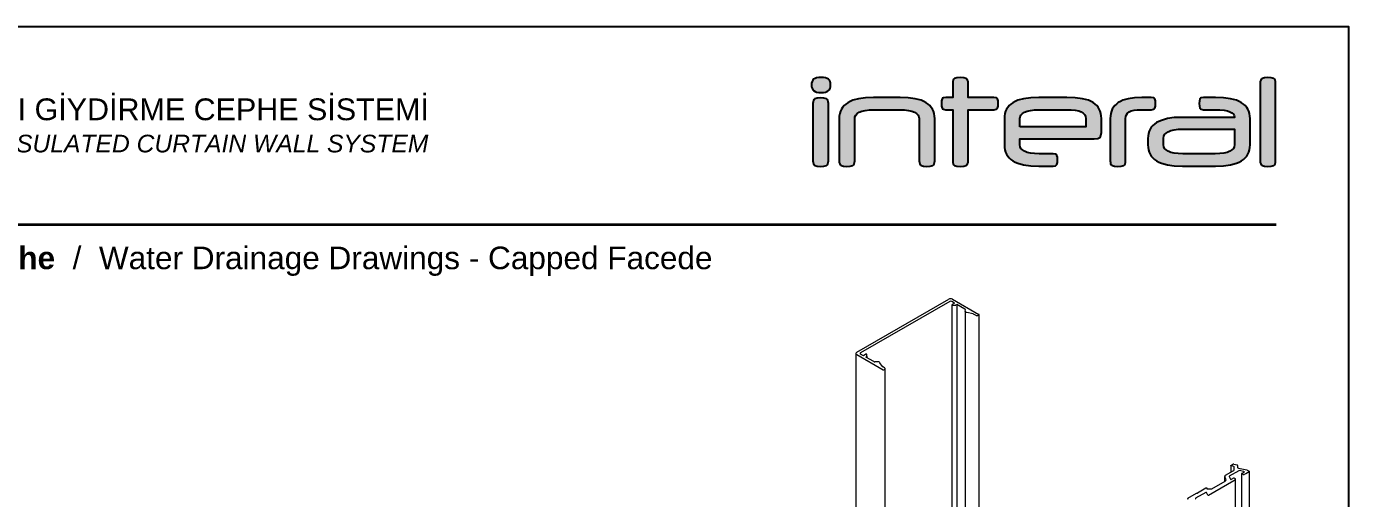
# Model space of a CAD drawing. Header units: millimetres. Extents: x 11061 to 11691, y 1937 to 2234.
# Drawn here: x 11544.6 to 11691, y 2181.5 to 2233.8 of the extents above; entities that cross this region are included whole.
import ezdxf

# ---------------------------------------------------------------- set-up
doc = ezdxf.new("R2010")
doc.units = ezdxf.units.MM
for name, color, linetype in [('ANTET', 7, 'Continuous'), ('PROFIL', 7, 'Continuous'), ('yazı_numara_k', 11, 'Continuous')]:
    doc.layers.add(name, color=color, linetype=linetype)

# ---------------------------------------------------------------- blocks, each defined once
blk = doc.blocks.new('İnteral Logo - 2D')
at = {"layer": 'PROFIL', "ltscale": 10}
h = blk.add_hatch(color=7, dxfattribs=at)
h.paths.add_polyline_path([(2732.47, 1117.8), (2732.47, 1124.16), (2732.45, 1124.34), (2732.41, 1124.48), (2732.35, 1124.6), (2732.25, 1124.67), (2731.98, 1124.76), (2731.61, 1124.79), (2731.23, 1124.76), (2730.97, 1124.67), (2730.87, 1124.6), (2730.81, 1124.48), (2730.77, 1124.34), (2730.76, 1124.16), (2730.76, 1117.8), (2730.77, 1117.62), (2730.81, 1117.48), (2730.87, 1117.36), (2730.97, 1117.29), (2731.23, 1117.2), (2731.61, 1117.17), (2731.98, 1117.2), (2732.25, 1117.29), (2732.35, 1117.36), (2732.41, 1117.48), (2732.45, 1117.62)])
h.paths.add_polyline_path([(2732.72, 1126.21), (2732.71, 1126.41), (2732.66, 1126.58), (2732.58, 1126.73), (2732.47, 1126.84), (2732.33, 1126.93), (2732.15, 1127), (2731.92, 1127.03), (2731.66, 1127.05), (2731.4, 1127.03), (2731.17, 1127), (2730.99, 1126.93), (2730.84, 1126.84), (2730.73, 1126.73), (2730.66, 1126.58), (2730.61, 1126.41), (2730.59, 1126.21), (2730.61, 1126.01), (2730.66, 1125.84), (2730.73, 1125.69), (2730.84, 1125.58), (2730.99, 1125.49), (2731.17, 1125.42), (2731.4, 1125.39), (2731.66, 1125.37), (2731.92, 1125.39), (2732.15, 1125.42), (2732.33, 1125.49), (2732.47, 1125.58), (2732.58, 1125.69), (2732.66, 1125.84), (2732.71, 1126.01)])
for points in [[(2751.25, 1123.85), (2751.27, 1124.15), (2751.25, 1124.44), (2751.18, 1124.66), (2751.13, 1124.74), (2751.04, 1124.79), (2750.79, 1124.84), (2747.94, 1124.84), (2747.94, 1126.41), (2747.93, 1126.59), (2747.89, 1126.74), (2747.82, 1126.85), (2747.73, 1126.92), (2747.46, 1127.02), (2747.08, 1127.05), (2746.7, 1127.02), (2746.44, 1126.92), (2746.35, 1126.85), (2746.28, 1126.74), (2746.24, 1126.59), (2746.23, 1126.41), (2746.23, 1124.84), (2745.46, 1124.84), (2745.21, 1124.79), (2745.12, 1124.74), (2745.06, 1124.66), (2745, 1124.44), (2744.98, 1124.15), (2745, 1123.85), (2745.06, 1123.64), (2745.12, 1123.57), (2745.21, 1123.52), (2745.46, 1123.47), (2746.23, 1123.47), (2746.23, 1117.8), (2746.24, 1117.62), (2746.28, 1117.48), (2746.35, 1117.36), (2746.44, 1117.29), (2746.7, 1117.2), (2747.08, 1117.17), (2747.46, 1117.2), (2747.73, 1117.29), (2747.82, 1117.36), (2747.89, 1117.48), (2747.93, 1117.62), (2747.94, 1117.8), (2747.94, 1123.47), (2750.79, 1123.47), (2751.04, 1123.52), (2751.13, 1123.57), (2751.18, 1123.64)], [(2743.86, 1123.73), (2743.7, 1123.92), (2743.51, 1124.09), (2743.28, 1124.25), (2743.03, 1124.39), (2742.75, 1124.51), (2742.09, 1124.69), (2741.32, 1124.8), (2740.42, 1124.84), (2737.48, 1124.84), (2736.59, 1124.8), (2735.81, 1124.69), (2735.16, 1124.51), (2734.87, 1124.39), (2734.62, 1124.25), (2734.4, 1124.09), (2734.2, 1123.92), (2734.04, 1123.73), (2733.91, 1123.52), (2733.8, 1123.29), (2733.73, 1123.04), (2733.68, 1122.77), (2733.67, 1122.49), (2733.67, 1117.8), (2733.68, 1117.62), (2733.72, 1117.48), (2733.79, 1117.36), (2733.88, 1117.29), (2734.14, 1117.2), (2734.52, 1117.17), (2734.89, 1117.2), (2735.16, 1117.29), (2735.26, 1117.36), (2735.33, 1117.48), (2735.37, 1117.62), (2735.38, 1117.8), (2735.38, 1122.49), (2735.41, 1122.69), (2735.51, 1122.87), (2735.67, 1123.04), (2735.89, 1123.19), (2736.19, 1123.31), (2736.56, 1123.4), (2737.01, 1123.46), (2737.54, 1123.47), (2740.37, 1123.47), (2740.89, 1123.46), (2741.34, 1123.4), (2741.72, 1123.31), (2742.01, 1123.19), (2742.24, 1123.04), (2742.4, 1122.87), (2742.49, 1122.69), (2742.52, 1122.49), (2742.52, 1117.8), (2742.54, 1117.62), (2742.58, 1117.48), (2742.64, 1117.36), (2742.73, 1117.29), (2743, 1117.2), (2743.37, 1117.17), (2743.75, 1117.2), (2744.02, 1117.29), (2744.11, 1117.36), (2744.18, 1117.48), (2744.22, 1117.62), (2744.24, 1117.8), (2744.24, 1122.49), (2744.22, 1122.77), (2744.18, 1123.04), (2744.1, 1123.29), (2744, 1123.52)], [(2768.68, 1123.85), (2768.7, 1124.15), (2768.68, 1124.44), (2768.61, 1124.66), (2768.55, 1124.74), (2768.47, 1124.79), (2768.21, 1124.84), (2767.16, 1124.84), (2766.36, 1124.8), (2765.67, 1124.69), (2765.07, 1124.51), (2764.81, 1124.39), (2764.57, 1124.26), (2764.36, 1124.1), (2764.18, 1123.93), (2764.02, 1123.74), (2763.9, 1123.53), (2763.8, 1123.3), (2763.73, 1123.05), (2763.69, 1122.79), (2763.67, 1122.5), (2763.67, 1117.8), (2763.69, 1117.62), (2763.72, 1117.48), (2763.79, 1117.36), (2763.88, 1117.29), (2764.15, 1117.2), (2764.52, 1117.17), (2764.9, 1117.2), (2765.17, 1117.29), (2765.26, 1117.36), (2765.33, 1117.48), (2765.37, 1117.62), (2765.38, 1117.8), (2765.38, 1122.5), (2765.41, 1122.72), (2765.48, 1122.91), (2765.6, 1123.08), (2765.78, 1123.22), (2766.01, 1123.33), (2766.32, 1123.41), (2766.7, 1123.46), (2767.16, 1123.47), (2768.21, 1123.47), (2768.47, 1123.52), (2768.55, 1123.57), (2768.61, 1123.64)]]:
    blk.add_hatch(color=7, dxfattribs=at).paths.add_polyline_path(points)
at = {"layer": 'PROFIL', "ltscale": 10, "true_color": 0xfed100}
blk.add_hatch(color=40, dxfattribs=at).paths.add_polyline_path([(2781.99, 1117.8), (2781.99, 1126.41), (2781.98, 1126.59), (2781.94, 1126.74), (2781.87, 1126.85), (2781.78, 1126.92), (2781.51, 1127.02), (2781.13, 1127.05), (2780.75, 1127.02), (2780.49, 1126.92), (2780.4, 1126.85), (2780.33, 1126.74), (2780.29, 1126.59), (2780.28, 1126.41), (2780.28, 1117.8), (2780.29, 1117.62), (2780.33, 1117.48), (2780.4, 1117.36), (2780.49, 1117.29), (2780.75, 1117.2), (2781.13, 1117.17), (2781.51, 1117.2), (2781.78, 1117.29), (2781.87, 1117.36), (2781.94, 1117.48), (2781.98, 1117.62)])
at = {"layer": 'PROFIL', "ltscale": 10}
h = blk.add_hatch(color=7, dxfattribs=at)
h.paths.add_polyline_path([(2762, 1124.1), (2761.79, 1124.26), (2761.55, 1124.39), (2761.27, 1124.51), (2760.61, 1124.69), (2759.81, 1124.8), (2758.87, 1124.84), (2755.76, 1124.84), (2754.87, 1124.8), (2754.09, 1124.69), (2753.44, 1124.51), (2753.15, 1124.39), (2752.9, 1124.25), (2752.68, 1124.09), (2752.48, 1123.92), (2752.32, 1123.73), (2752.18, 1123.52), (2752.08, 1123.29), (2752.01, 1123.04), (2751.96, 1122.77), (2751.95, 1122.49), (2751.95, 1119.56), (2751.96, 1119.28), (2752.01, 1119.02), (2752.08, 1118.77), (2752.18, 1118.54), (2752.32, 1118.33), (2752.48, 1118.14), (2752.68, 1117.96), (2752.9, 1117.81), (2753.15, 1117.67), (2753.44, 1117.55), (2754.09, 1117.37), (2754.87, 1117.26), (2755.76, 1117.22), (2757.36, 1117.22), (2757.62, 1117.26), (2757.7, 1117.32), (2757.76, 1117.39), (2757.83, 1117.61), (2757.85, 1117.91), (2757.83, 1118.2), (2757.76, 1118.41), (2757.7, 1118.49), (2757.62, 1118.54), (2757.36, 1118.58), (2755.81, 1118.58), (2755.29, 1118.6), (2754.84, 1118.65), (2754.46, 1118.74), (2754.17, 1118.87), (2753.95, 1119.02), (2753.79, 1119.19), (2753.69, 1119.37), (2753.66, 1119.56), (2753.66, 1120.25), (2761.88, 1120.25), (2762.3, 1120.29), (2762.44, 1120.34), (2762.54, 1120.4), (2762.61, 1120.49), (2762.65, 1120.61), (2762.69, 1120.94), (2762.69, 1122.49), (2762.67, 1122.78), (2762.63, 1123.04), (2762.56, 1123.29), (2762.46, 1123.52), (2762.34, 1123.74), (2762.18, 1123.93)])
h.paths.add_polyline_path([(2753.66, 1121.59), (2753.66, 1122.49), (2753.69, 1122.69), (2753.79, 1122.87), (2753.95, 1123.04), (2754.17, 1123.19), (2754.46, 1123.31), (2754.84, 1123.4), (2755.29, 1123.46), (2755.81, 1123.47), (2758.82, 1123.47), (2759.35, 1123.46), (2759.81, 1123.41), (2760.18, 1123.33), (2760.47, 1123.22), (2760.69, 1123.08), (2760.85, 1122.91), (2760.95, 1122.71), (2760.98, 1122.49), (2760.98, 1121.59)], flags=16)
at = {"layer": 'PROFIL', "ltscale": 10, "true_color": 0xfed100}
h = blk.add_hatch(color=40, dxfattribs=at)
h.paths.add_polyline_path([(2779.15, 1119.56), (2779.15, 1122.49), (2779.13, 1122.77), (2779.09, 1123.04), (2779.01, 1123.29), (2778.91, 1123.52), (2778.78, 1123.73), (2778.61, 1123.92), (2778.42, 1124.09), (2778.19, 1124.25), (2777.94, 1124.39), (2777.66, 1124.51), (2777, 1124.69), (2776.23, 1124.8), (2775.33, 1124.84), (2774.01, 1124.84), (2773.76, 1124.79), (2773.67, 1124.74), (2773.61, 1124.67), (2773.54, 1124.45), (2773.51, 1124.15), (2773.54, 1123.85), (2773.61, 1123.64), (2773.67, 1123.57), (2773.76, 1123.52), (2774.01, 1123.47), (2775.28, 1123.47), (2775.81, 1123.46), (2776.27, 1123.42), (2776.64, 1123.35), (2776.93, 1123.25), (2777.15, 1123.13), (2777.31, 1122.99), (2777.4, 1122.82), (2777.44, 1122.64), (2777.44, 1122.62), (2771.67, 1122.62), (2770.77, 1122.59), (2770, 1122.48), (2769.34, 1122.29), (2769.06, 1122.18), (2768.81, 1122.04), (2768.58, 1121.88), (2768.39, 1121.71), (2768.22, 1121.52), (2768.09, 1121.31), (2767.99, 1121.08), (2767.91, 1120.83), (2767.87, 1120.56), (2767.85, 1120.28), (2767.85, 1119.56), (2767.87, 1119.28), (2767.91, 1119.02), (2767.99, 1118.77), (2768.09, 1118.54), (2768.22, 1118.33), (2768.39, 1118.14), (2768.58, 1117.96), (2768.81, 1117.81), (2769.06, 1117.67), (2769.34, 1117.55), (2770, 1117.37), (2770.77, 1117.26), (2771.67, 1117.22), (2775.33, 1117.22), (2776.23, 1117.26), (2777, 1117.37), (2777.66, 1117.55), (2777.94, 1117.67), (2778.19, 1117.81), (2778.42, 1117.96), (2778.61, 1118.14), (2778.78, 1118.33), (2778.91, 1118.54), (2779.01, 1118.77), (2779.09, 1119.02), (2779.13, 1119.28)])
h.paths.add_polyline_path([(2769.56, 1119.56), (2769.56, 1120.33), (2769.6, 1120.53), (2769.69, 1120.72), (2769.85, 1120.88), (2770.08, 1121.03), (2770.37, 1121.16), (2770.74, 1121.25), (2771.19, 1121.3), (2771.72, 1121.32), (2777.44, 1121.32), (2777.44, 1119.56), (2777.4, 1119.37), (2777.31, 1119.19), (2777.15, 1119.02), (2776.92, 1118.87), (2776.63, 1118.74), (2776.26, 1118.65), (2775.81, 1118.6), (2775.28, 1118.58), (2771.72, 1118.58), (2771.19, 1118.6), (2770.74, 1118.65), (2770.37, 1118.74), (2770.08, 1118.87), (2769.85, 1119.02), (2769.69, 1119.19), (2769.6, 1119.37)], flags=16)
at = {"layer": 'PROFIL', "color": 7, "ltscale": 10}
for points in [[(2732.72, 1126.21), (2732.71, 1126.41), (2732.66, 1126.58), (2732.58, 1126.73), (2732.47, 1126.84), (2732.33, 1126.93), (2732.15, 1127), (2731.92, 1127.03), (2731.66, 1127.05), (2731.4, 1127.03), (2731.17, 1127), (2730.99, 1126.93), (2730.84, 1126.84), (2730.73, 1126.73), (2730.66, 1126.58), (2730.61, 1126.41), (2730.59, 1126.21), (2730.61, 1126.01), (2730.66, 1125.84), (2730.73, 1125.69), (2730.84, 1125.58), (2730.99, 1125.49), (2731.17, 1125.42), (2731.4, 1125.39), (2731.66, 1125.37), (2731.92, 1125.39), (2732.15, 1125.42), (2732.33, 1125.49), (2732.47, 1125.58), (2732.58, 1125.69), (2732.66, 1125.84), (2732.71, 1126.01)], [(2751.25, 1123.85), (2751.27, 1124.15), (2751.25, 1124.44), (2751.18, 1124.66), (2751.13, 1124.74), (2751.04, 1124.79), (2750.79, 1124.84), (2747.94, 1124.84), (2747.94, 1126.41), (2747.93, 1126.59), (2747.89, 1126.74), (2747.82, 1126.85), (2747.73, 1126.92), (2747.46, 1127.02), (2747.08, 1127.05), (2746.7, 1127.02), (2746.44, 1126.92), (2746.35, 1126.85), (2746.28, 1126.74), (2746.24, 1126.59), (2746.23, 1126.41), (2746.23, 1124.84), (2745.46, 1124.84), (2745.21, 1124.79), (2745.12, 1124.74), (2745.06, 1124.66), (2745, 1124.44), (2744.98, 1124.15), (2745, 1123.85), (2745.06, 1123.64), (2745.12, 1123.57), (2745.21, 1123.52), (2745.46, 1123.47), (2746.23, 1123.47), (2746.23, 1117.8), (2746.24, 1117.62), (2746.28, 1117.48), (2746.35, 1117.36), (2746.44, 1117.29), (2746.7, 1117.2), (2747.08, 1117.17), (2747.46, 1117.2), (2747.73, 1117.29), (2747.82, 1117.36), (2747.89, 1117.48), (2747.93, 1117.62), (2747.94, 1117.8), (2747.94, 1123.47), (2750.79, 1123.47), (2751.04, 1123.52), (2751.13, 1123.57), (2751.18, 1123.64)], [(2732.47, 1117.8), (2732.47, 1124.16), (2732.45, 1124.34), (2732.41, 1124.48), (2732.35, 1124.6), (2732.25, 1124.67), (2731.98, 1124.76), (2731.61, 1124.79), (2731.23, 1124.76), (2730.97, 1124.67), (2730.87, 1124.6), (2730.81, 1124.48), (2730.77, 1124.34), (2730.76, 1124.16), (2730.76, 1117.8), (2730.77, 1117.62), (2730.81, 1117.48), (2730.87, 1117.36), (2730.97, 1117.29), (2731.23, 1117.2), (2731.61, 1117.17), (2731.98, 1117.2), (2732.25, 1117.29), (2732.35, 1117.36), (2732.41, 1117.48), (2732.45, 1117.62)], [(2743.86, 1123.73), (2743.7, 1123.92), (2743.51, 1124.09), (2743.28, 1124.25), (2743.03, 1124.39), (2742.75, 1124.51), (2742.09, 1124.69), (2741.32, 1124.8), (2740.42, 1124.84), (2737.48, 1124.84), (2736.59, 1124.8), (2735.81, 1124.69), (2735.16, 1124.51), (2734.87, 1124.39), (2734.62, 1124.25), (2734.4, 1124.09), (2734.2, 1123.92), (2734.04, 1123.73), (2733.91, 1123.52), (2733.8, 1123.29), (2733.73, 1123.04), (2733.68, 1122.77), (2733.67, 1122.49), (2733.67, 1117.8), (2733.68, 1117.62), (2733.72, 1117.48), (2733.79, 1117.36), (2733.88, 1117.29), (2734.14, 1117.2), (2734.52, 1117.17), (2734.89, 1117.2), (2735.16, 1117.29), (2735.26, 1117.36), (2735.33, 1117.48), (2735.37, 1117.62), (2735.38, 1117.8), (2735.38, 1122.49), (2735.41, 1122.69), (2735.51, 1122.87), (2735.67, 1123.04), (2735.89, 1123.19), (2736.19, 1123.31), (2736.56, 1123.4), (2737.01, 1123.46), (2737.54, 1123.47), (2740.37, 1123.47), (2740.89, 1123.46), (2741.34, 1123.4), (2741.72, 1123.31), (2742.01, 1123.19), (2742.24, 1123.04), (2742.4, 1122.87), (2742.49, 1122.69), (2742.52, 1122.49), (2742.52, 1117.8), (2742.54, 1117.62), (2742.58, 1117.48), (2742.64, 1117.36), (2742.73, 1117.29), (2743, 1117.2), (2743.37, 1117.17), (2743.75, 1117.2), (2744.02, 1117.29), (2744.11, 1117.36), (2744.18, 1117.48), (2744.22, 1117.62), (2744.24, 1117.8), (2744.24, 1122.49), (2744.22, 1122.77), (2744.18, 1123.04), (2744.1, 1123.29), (2744, 1123.52)], [(2762, 1124.1), (2761.79, 1124.26), (2761.55, 1124.39), (2761.27, 1124.51), (2760.61, 1124.69), (2759.81, 1124.8), (2758.87, 1124.84), (2755.76, 1124.84), (2754.87, 1124.8), (2754.09, 1124.69), (2753.44, 1124.51), (2753.15, 1124.39), (2752.9, 1124.25), (2752.68, 1124.09), (2752.48, 1123.92), (2752.32, 1123.73), (2752.18, 1123.52), (2752.08, 1123.29), (2752.01, 1123.04), (2751.96, 1122.77), (2751.95, 1122.49), (2751.95, 1119.56), (2751.96, 1119.28), (2752.01, 1119.02), (2752.08, 1118.77), (2752.18, 1118.54), (2752.32, 1118.33), (2752.48, 1118.14), (2752.68, 1117.96), (2752.9, 1117.81), (2753.15, 1117.67), (2753.44, 1117.55), (2754.09, 1117.37), (2754.87, 1117.26), (2755.76, 1117.22), (2757.36, 1117.22), (2757.62, 1117.26), (2757.7, 1117.32), (2757.76, 1117.39), (2757.83, 1117.61), (2757.85, 1117.91), (2757.83, 1118.2), (2757.76, 1118.41), (2757.7, 1118.49), (2757.62, 1118.54), (2757.36, 1118.58), (2755.81, 1118.58), (2755.29, 1118.6), (2754.84, 1118.65), (2754.46, 1118.74), (2754.17, 1118.87), (2753.95, 1119.02), (2753.79, 1119.19), (2753.69, 1119.37), (2753.66, 1119.56), (2753.66, 1120.25), (2761.88, 1120.25), (2762.3, 1120.29), (2762.44, 1120.34), (2762.54, 1120.4), (2762.61, 1120.49), (2762.65, 1120.61), (2762.69, 1120.94), (2762.69, 1122.49), (2762.67, 1122.78), (2762.63, 1123.04), (2762.56, 1123.29), (2762.46, 1123.52), (2762.34, 1123.74), (2762.18, 1123.93)], [(2768.68, 1123.85), (2768.7, 1124.15), (2768.68, 1124.44), (2768.61, 1124.66), (2768.55, 1124.74), (2768.47, 1124.79), (2768.21, 1124.84), (2767.16, 1124.84), (2766.36, 1124.8), (2765.67, 1124.69), (2765.07, 1124.51), (2764.81, 1124.39), (2764.57, 1124.26), (2764.36, 1124.1), (2764.18, 1123.93), (2764.02, 1123.74), (2763.9, 1123.53), (2763.8, 1123.3), (2763.73, 1123.05), (2763.69, 1122.79), (2763.67, 1122.5), (2763.67, 1117.8), (2763.69, 1117.62), (2763.72, 1117.48), (2763.79, 1117.36), (2763.88, 1117.29), (2764.15, 1117.2), (2764.52, 1117.17), (2764.9, 1117.2), (2765.17, 1117.29), (2765.26, 1117.36), (2765.33, 1117.48), (2765.37, 1117.62), (2765.38, 1117.8), (2765.38, 1122.5), (2765.41, 1122.72), (2765.48, 1122.91), (2765.6, 1123.08), (2765.78, 1123.22), (2766.01, 1123.33), (2766.32, 1123.41), (2766.7, 1123.46), (2767.16, 1123.47), (2768.21, 1123.47), (2768.47, 1123.52), (2768.55, 1123.57), (2768.61, 1123.64)], [(2753.66, 1121.59), (2753.66, 1122.49), (2753.69, 1122.69), (2753.79, 1122.87), (2753.95, 1123.04), (2754.17, 1123.19), (2754.46, 1123.31), (2754.84, 1123.4), (2755.29, 1123.46), (2755.81, 1123.47), (2758.82, 1123.47), (2759.35, 1123.46), (2759.81, 1123.41), (2760.18, 1123.33), (2760.47, 1123.22), (2760.69, 1123.08), (2760.85, 1122.91), (2760.95, 1122.71), (2760.98, 1122.49), (2760.98, 1121.59)]]:
    blk.add_lwpolyline(points, close=True, dxfattribs=at)
at = {"layer": 'PROFIL', "color": 40, "ltscale": 10, "true_color": 0xfed100}
for points in [[(2781.99, 1117.8), (2781.99, 1126.41), (2781.98, 1126.59), (2781.94, 1126.74), (2781.87, 1126.85), (2781.78, 1126.92), (2781.51, 1127.02), (2781.13, 1127.05), (2780.75, 1127.02), (2780.49, 1126.92), (2780.4, 1126.85), (2780.33, 1126.74), (2780.29, 1126.59), (2780.28, 1126.41), (2780.28, 1117.8), (2780.29, 1117.62), (2780.33, 1117.48), (2780.4, 1117.36), (2780.49, 1117.29), (2780.75, 1117.2), (2781.13, 1117.17), (2781.51, 1117.2), (2781.78, 1117.29), (2781.87, 1117.36), (2781.94, 1117.48), (2781.98, 1117.62)], [(2779.15, 1119.56), (2779.15, 1122.49), (2779.13, 1122.77), (2779.09, 1123.04), (2779.01, 1123.29), (2778.91, 1123.52), (2778.78, 1123.73), (2778.61, 1123.92), (2778.42, 1124.09), (2778.19, 1124.25), (2777.94, 1124.39), (2777.66, 1124.51), (2777, 1124.69), (2776.23, 1124.8), (2775.33, 1124.84), (2774.01, 1124.84), (2773.76, 1124.79), (2773.67, 1124.74), (2773.61, 1124.67), (2773.54, 1124.45), (2773.51, 1124.15), (2773.54, 1123.85), (2773.61, 1123.64), (2773.67, 1123.57), (2773.76, 1123.52), (2774.01, 1123.47), (2775.28, 1123.47), (2775.81, 1123.46), (2776.27, 1123.42), (2776.64, 1123.35), (2776.93, 1123.25), (2777.15, 1123.13), (2777.31, 1122.99), (2777.4, 1122.82), (2777.44, 1122.64), (2777.44, 1122.62), (2771.67, 1122.62), (2770.77, 1122.59), (2770, 1122.48), (2769.34, 1122.29), (2769.06, 1122.18), (2768.81, 1122.04), (2768.58, 1121.88), (2768.39, 1121.71), (2768.22, 1121.52), (2768.09, 1121.31), (2767.99, 1121.08), (2767.91, 1120.83), (2767.87, 1120.56), (2767.85, 1120.28), (2767.85, 1119.56), (2767.87, 1119.28), (2767.91, 1119.02), (2767.99, 1118.77), (2768.09, 1118.54), (2768.22, 1118.33), (2768.39, 1118.14), (2768.58, 1117.96), (2768.81, 1117.81), (2769.06, 1117.67), (2769.34, 1117.55), (2770, 1117.37), (2770.77, 1117.26), (2771.67, 1117.22), (2775.33, 1117.22), (2776.23, 1117.26), (2777, 1117.37), (2777.66, 1117.55), (2777.94, 1117.67), (2778.19, 1117.81), (2778.42, 1117.96), (2778.61, 1118.14), (2778.78, 1118.33), (2778.91, 1118.54), (2779.01, 1118.77), (2779.09, 1119.02), (2779.13, 1119.28)], [(2769.56, 1119.56), (2769.56, 1120.33), (2769.6, 1120.53), (2769.69, 1120.72), (2769.85, 1120.88), (2770.08, 1121.03), (2770.37, 1121.16), (2770.74, 1121.25), (2771.19, 1121.3), (2771.72, 1121.32), (2777.44, 1121.32), (2777.44, 1119.56), (2777.4, 1119.37), (2777.31, 1119.19), (2777.15, 1119.02), (2776.92, 1118.87), (2776.63, 1118.74), (2776.26, 1118.65), (2775.81, 1118.6), (2775.28, 1118.58), (2771.72, 1118.58), (2771.19, 1118.6), (2770.74, 1118.65), (2770.37, 1118.74), (2770.08, 1118.87), (2769.85, 1119.02), (2769.69, 1119.19), (2769.6, 1119.37)]]:
    blk.add_lwpolyline(points, close=True, dxfattribs=at)
blk = doc.blocks.new('MN50.S.1')
at = {"color": 252}
blk.add_lwpolyline([(9907.25, 888.56), (9907.25, 1185.56), (10117.25, 1185.56), (10117.25, 888.56)], close=True, dxfattribs=at)
at = {"const_width": 0.3}
blk.add_lwpolyline([(9915.28, 1163.6), (10109.25, 1163.6)], dxfattribs=at)
at = {"layer": 'yazı_numara_k', "color": 140}
blk.add_blockref('İnteral Logo - 2D', (7327.19, 52.86), dxfattribs=at)
at = {"layer": 'yazı_numara_k', "color": 0, "insert": (9949.85, 1177.58), "char_height": 2.414, "attachment_point": 1}
blk.add_mtext('{\\fArial|b0|i0|c238|p34;ISI YALITIMLI GİYDİRME CEPHE SİSTEMİ\\P\\fArial|b0|i1|c238|p34;\\H0.809524x;THERMALLY INSULATED CURTAIN WALL SYSTEM}', dxfattribs=at)

msp = doc.modelspace()

# ---------------------------------------------------------------- linework, layer by layer
at = {"color": 7, "linetype": 'Continuous', "lineweight": 15}
for p, q in [((11636.512, 2197.668), (11646.695, 2203.547)), ((11646.822, 2203.302), (11636.937, 2197.595)), ((11647.352, 2203.118), (11647.034, 2203.302)), ((11647.352, 2203.118), (11647.076, 2202.959)), ((11647.119, 2203.547), (11650.046, 2201.857)), ((11647.059, 2202.934), (11647.059, 2134.446)), ((11647.119, 2202.9), (11647.458, 2202.9)), ((11647.501, 2202.91), (11647.607, 2202.971)), ((11648.497, 2202.457), (11647.607, 2202.971)), ((11647.607, 2202.971), (11647.607, 2134.482)), ((11648.516, 2202.224), (11648.516, 2133.735)), ((11648.517, 2202.239), (11648.54, 2202.388)), ((11649.387, 2201.92), (11648.714, 2202.061)), ((11649.654, 2201.777), (11649.442, 2201.899)), ((11650.046, 2201.808), (11649.993, 2201.777)), ((11650.064, 2133.343), (11650.064, 2201.832)), ((11636.424, 2197.546), (11636.424, 2152.59)), ((11636.512, 2197.423), (11639.44, 2195.733)), ((11637.255, 2197.289), (11636.937, 2197.472)), ((11637.531, 2197.448), (11637.255, 2197.289)), ((11637.509, 2197.142), (11637.615, 2197.203)), ((11638.399, 2196.628), (11637.509, 2197.142)), ((11637.633, 2197.228), (11637.633, 2197.423)), ((11637.633, 2197.228), (11637.633, 2197.07)), ((11638.777, 2196.616), (11638.518, 2196.603)), ((11639.331, 2196.114), (11639.085, 2196.503)), ((11639.578, 2195.96), (11639.365, 2196.082)), ((11639.525, 2195.733), (11639.578, 2195.764)), ((11639.648, 2127.373), (11639.648, 2195.862)), ((11677.331, 2184.035), (11678.202, 2184.537)), ((11678.805, 2184.543), (11677.751, 2183.934)), ((11677.914, 2185.116), (11677.914, 2184.371)), ((11677.931, 2185.14), (11678.101, 2185.238)), ((11678.251, 2185.021), (11677.953, 2185.083)), ((11678.259, 2185.259), (11678.621, 2185.182)), ((11678.29, 2184.66), (11678.29, 2184.988)), ((11678.68, 2185.134), (11678.68, 2184.909)), ((11678.779, 2184.827), (11679.685, 2184.637)), ((11679.366, 2184.446), (11678.868, 2184.551)), ((11679.128, 2184.225), (11679.128, 2115.491)), ((11679.146, 2184.249), (11679.388, 2184.389)), ((11679.28, 2184.123), (11679.146, 2184.2)), ((11679.588, 2184.211), (11679.401, 2184.12)), ((11679.973, 2184.433), (11679.591, 2184.213)), ((11679.74, 2184.617), (11679.973, 2184.482)), ((11679.991, 2115.724), (11679.991, 2184.458)), ((11674.224, 2182.094), (11675.179, 2182.645)), ((11675.282, 2182.564), (11675.282, 2182.621)), ((11675.342, 2182.53), (11675.803, 2182.53)), ((11675.476, 2181.837), (11678.276, 2183.453)), ((11675.845, 2182.54), (11677.32, 2183.391)), ((11677.244, 2183.912), (11677.244, 2183.347)), ((11677.397, 2183.558), (11677.254, 2183.867)), ((11677.735, 2183.901), (11677.879, 2183.591)), ((11678.213, 2183.711), (11677.979, 2183.576)), ((11678.28, 2183.456), (11678.436, 2183.563)), ((11678.431, 2183.634), (11678.297, 2183.711)), ((11678.457, 2114.863), (11678.457, 2183.597)), ((11674.097, 2182.021), (11673.143, 2181.47)), ((11675.15, 2182.138), (11674.02, 2181.487)), ((11674.224, 2182.021), (11674.097, 2182.021)), ((11674.224, 2182.021), (11674.224, 2182.094)), ((11675.376, 2181.853), (11675.25, 2182.123))]:
    msp.add_line(p, q, dxfattribs=at)
at = {"color": 7, "linetype": 'Continuous', "lineweight": 15, "flags": 128}
for points in [[(11647.076, 2202.959), (11647.066, 2202.951), (11647.06, 2202.941), (11647.059, 2202.931), (11647.063, 2202.921), (11647.073, 2202.912), (11647.086, 2202.905), (11647.101, 2202.901), (11647.119, 2202.9)], [(11648.714, 2202.061), (11648.669, 2202.073), (11648.628, 2202.089), (11648.593, 2202.108), (11648.563, 2202.131), (11648.54, 2202.156), (11648.525, 2202.183), (11648.517, 2202.211), (11648.517, 2202.239)], [(11637.633, 2197.423), (11637.63, 2197.433), (11637.623, 2197.443), (11637.611, 2197.45), (11637.596, 2197.455), (11637.579, 2197.458), (11637.561, 2197.457), (11637.545, 2197.454), (11637.531, 2197.448)], [(11677.953, 2185.083), (11677.94, 2185.087), (11677.929, 2185.093), (11677.92, 2185.1), (11677.915, 2185.108), (11677.914, 2185.117), (11677.916, 2185.125), (11677.922, 2185.133), (11677.931, 2185.14)], [(11679.366, 2184.446), (11679.379, 2184.442), (11679.39, 2184.436), (11679.399, 2184.429), (11679.404, 2184.421), (11679.405, 2184.412), (11679.403, 2184.404), (11679.397, 2184.396), (11679.388, 2184.389)], [(11675.179, 2182.645), (11675.193, 2182.651), (11675.21, 2182.655), (11675.227, 2182.655), (11675.244, 2182.653), (11675.26, 2182.648), (11675.271, 2182.64), (11675.279, 2182.631), (11675.282, 2182.621)], [(11675.282, 2182.564), (11675.283, 2182.558), (11675.286, 2182.551), (11675.292, 2182.545), (11675.299, 2182.54), (11675.308, 2182.535), (11675.319, 2182.532), (11675.33, 2182.53), (11675.342, 2182.53)], [(11678.436, 2183.563), (11678.446, 2183.571), (11678.453, 2183.58), (11678.456, 2183.589), (11678.457, 2183.599), (11678.455, 2183.609), (11678.45, 2183.618), (11678.442, 2183.626), (11678.431, 2183.634)], [(11673.143, 2181.47), (11673.132, 2181.461), (11673.126, 2181.452), (11673.125, 2181.442), (11673.13, 2181.432), (11673.139, 2181.423), (11673.152, 2181.416), (11673.168, 2181.412), (11673.185, 2181.41)], [(11674.02, 2181.487), (11674.011, 2181.479), (11674.005, 2181.471), (11674.003, 2181.462), (11674.005, 2181.453), (11674.011, 2181.445), (11674.02, 2181.438), (11674.033, 2181.432), (11674.047, 2181.429)]]:
    msp.add_lwpolyline(points, dxfattribs=at)
at = {"color": 7, "linetype": 'Continuous', "lineweight": 15}
for centre, radius, start, end in [((11646.907, 2203.137), 0.461, 62.60908, 117.39036), ((11646.928, 2203.097), 0.231, 62.61013, 117.39029), ((11647.46, 2202.986), 0.0866, 268.86948, 298.03422), ((11648.469, 2202.391), 0.0715, 357.57117, 66.89466), ((11649.351, 2201.736), 0.187, 60.83315, 78.78099), ((11649.824, 2202.104), 0.369, 242.61064, 297.3888), ((11650.037, 2201.832), 0.0262, 290.78928, 69.21239), ((11636.559, 2197.546), 0.131, 110.78368, 249.21816), ((11636.96, 2197.534), 0.0655, 110.78356, 249.21496), ((11637.603, 2197.231), 0.0302, 294.38896, 354.27579), ((11638.503, 2196.824), 0.222, 242.21645, 274.04924), ((11638.824, 2196.268), 0.351, 41.9448, 97.67081), ((11639.413, 2196.17), 0.0991, 214.06981, 241.56969), ((11639.482, 2195.815), 0.0922, 242.61129, 297.3881), ((11639.54, 2195.862), 0.105, 290.78664, 69.21521), ((11677.378, 2183.911), 0.132, 110.74091, 199.4623), ((11678.208, 2185.031), 0.233, 77.38233, 117.20433), ((11678.14, 2184.675), 0.151, 294.37466, 354.30595), ((11678.249, 2184.978), 0.0423, 13.25388, 87.73837), ((11678.618, 2185.119), 0.0634, 13.25501, 87.7372), ((11678.783, 2184.933), 0.106, 193.25454, 267.73766), ((11678.848, 2184.46), 0.0932, 77.38388, 117.20241), ((11679.155, 2184.225), 0.0262, 110.78194, 249.21609), ((11679.343, 2184.248), 0.14, 242.80667, 294.30575), ((11679.562, 2184.264), 0.0592, 295.76759, 299.99489), ((11679.649, 2184.454), 0.187, 60.83322, 78.78274), ((11679.964, 2184.458), 0.0262, 290.7819, 69.21607), ((11675.804, 2182.616), 0.0866, 268.85476, 298.03905), ((11677.273, 2183.514), 0.132, 290.74312, 19.46016), ((11677.76, 2183.909), 0.0264, 110.74733, 199.45704), ((11677.938, 2183.644), 0.079, 221.22658, 301.18749), ((11678.255, 2183.629), 0.0922, 62.60974, 117.39095), ((11678.25, 2183.498), 0.0519, 299.90144, 304.51369), ((11675.191, 2182.071), 0.079, 41.22701, 121.18722), ((11675.435, 2181.905), 0.079, 221.22701, 301.18722)]:
    msp.add_arc(centre, radius, start, end, dxfattribs=at)

# ---------------------------------------------------------------- block references
at = {"layer": 'ANTET', "color": 0}
msp.add_blockref('MN50.S.1', (1573.714, 1048.215), dxfattribs=at)

# ---------------------------------------------------------------- texts
at = {"layer": 'yazı_numara_k', "color": 7, "insert": (11488.96, 2209.376), "char_height": 2.5, "attachment_point": 1}
msp.add_mtext('{\\fArial Unicode MS|b1|i0|c162|p34;Su Tahliye Talimatı - Kapaklı Cephe  \\fArial Unicode MS|b0|i0|c162|p34;/  Water Drainage Drawings - Capped Facede}', dxfattribs=at)

doc.saveas('drawing.dxf')
